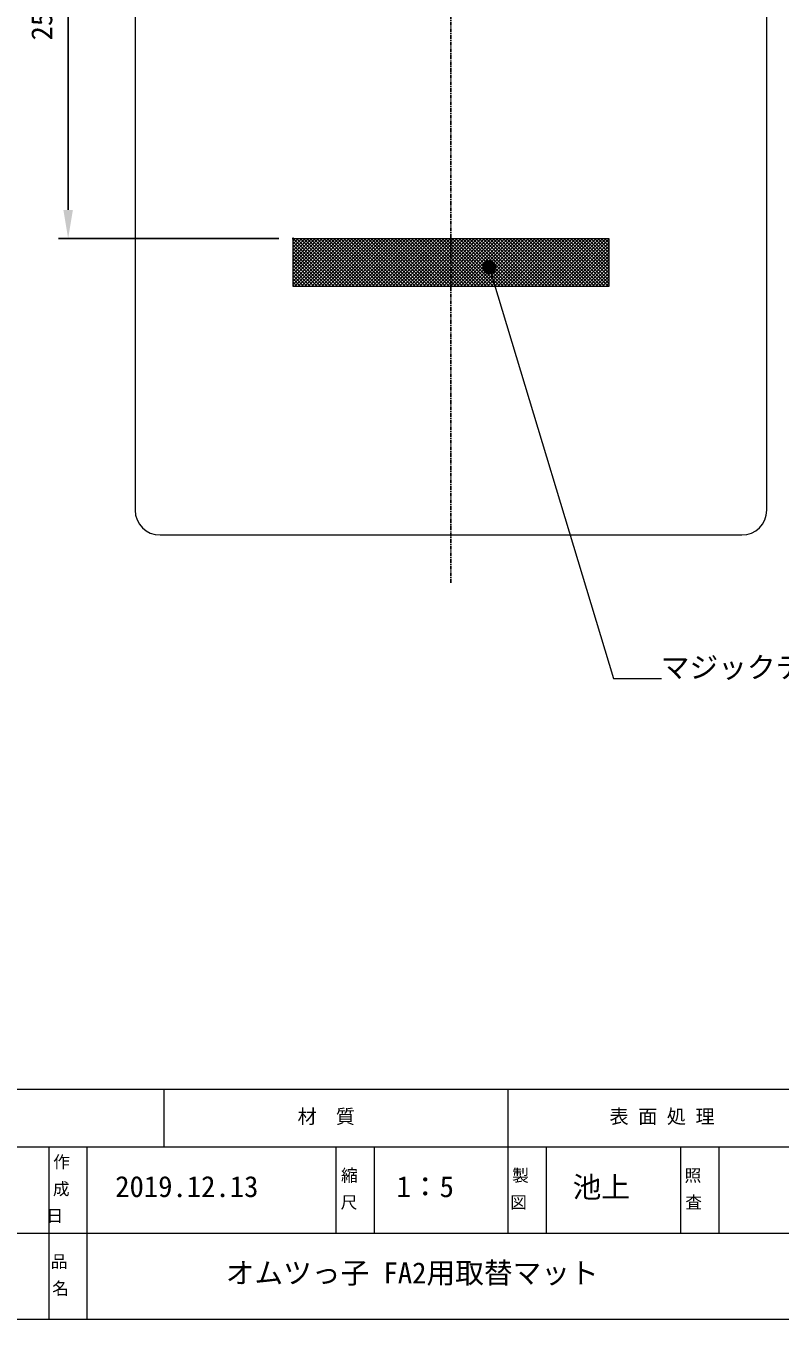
# Model space of a CAD drawing. Units: millimetres, scale not verified. Extents: x -203 to 203, y -143 to 143.
# Drawn here: x 57.6 to 136.4, y -138 to -2.8 of the extents above; entities that cross this region are included whole.
import ezdxf
from ezdxf.enums import TextEntityAlignment as Align

# ---------------------------------------------------------------- set-up
doc = ezdxf.new("R2010")
doc.units = ezdxf.units.MM
doc.header["$LTSCALE"] = 0.5
doc.header["$PDMODE"] = 32
doc.header["$PDSIZE"] = 0.1
doc.linetypes.add('USER1', pattern=[1.259843, 0.787402, -0.15748, 0.15748, -0.15748])
for name, color, linetype, lineweight in [('0-1_DIMENSION_LINES$02_DIMENSI', 7, 'Continuous', 25), ('0-3_図面_FORMAT$03_TEXT', 7, 'Continuous', 18), ('0-4_図面_FORMAT$01_WAKU$OUT_LINE', 6, 'Continuous', 18), ('0-5_図面_FORMAT$01_WAKU$SUB_LINE', 7, 'Continuous', 18), ('0-8_DIMENSION_LINES$03_LINES', 7, 'Continuous', 18), ('0-9_DIMENSION_LINES$01_CENTER_', 7, 'USER1', 25), ('0-A_DIMENSION_LINES$06_HATCHIN', 7, 'Continuous', 25)]:
    doc.layers.add(name, color=color, linetype=linetype, lineweight=lineweight)
doc.layers.add('0-2_DEFPOINTS', color=7, linetype='Continuous')
doc.styles.add('ＭＳ ゴシック', font='')
doc.styles.get('ＭＳ ゴシック').set_extended_font_data('MS Gothic')

# ---------------------------------------------------------------- blocks, each defined once
blk = doc.blocks.new('D6')
at = {"layer": '0-1_DIMENSION_LINES$02_DIMENSI'}
for p, q in [((228, 610), (182, 610)), ((184, 516), (184, 604)), ((228, 510), (182, 510))]:
    blk.add_line(p, q, dxfattribs=at)
for points in [[(185, 604), (183, 604), (184, 610)], [(183, 516), (185, 516), (184, 510)]]:
    blk.add_solid(points, dxfattribs=at)
at = {"layer": '0-2_DEFPOINTS'}
for p in [(184, 610), (231, 610), (231, 510)]:
    blk.add_point(p, dxfattribs=at)
at = {"layer": '0-1_DIMENSION_LINES$02_DIMENSI', "style": 'ＭＳ ゴシック'}
blk.add_text('250', height=4.399, rotation=90, dxfattribs=at).set_placement((182, 551.429), align=Align.BOTTOM_LEFT)
blk = doc.blocks.new('_X27')
at = {"layer": '0-3_図面_FORMAT$03_TEXT', "style": 'ＭＳ ゴシック'}
for s, p in [('作', (180.875, 314.813)), ('成', (180.801, 309.191)), ('日', (179.482, 303.569))]:
    blk.add_text(s, height=2.566, dxfattribs=at).set_placement(p, align=Align.BOTTOM_LEFT)
blk = doc.blocks.new('_X24')
at = {"layer": '0-3_図面_FORMAT$03_TEXT', "style": 'ＭＳ ゴシック'}
for s, p in [('品', (180.35, 294.002)), ('名', (180.651, 288.38))]:
    blk.add_text(s, height=2.566, dxfattribs=at).set_placement(p, align=Align.BOTTOM_LEFT)
blk = doc.blocks.new('_X23')
at = {"layer": '0-3_図面_FORMAT$03_TEXT', "style": 'ＭＳ ゴシック'}
for s, p in [('縮', (241.025, 312.002)), ('尺', (240.952, 306.38))]:
    blk.add_text(s, height=2.566, dxfattribs=at).set_placement(p, align=Align.BOTTOM_LEFT)
blk = doc.blocks.new('_X22')
at = {"layer": '0-3_図面_FORMAT$03_TEXT', "style": 'ＭＳ ゴシック'}
for s, p in [('製', (276.801, 312.002)), ('図', (276.385, 306.38))]:
    blk.add_text(s, height=2.566, dxfattribs=at).set_placement(p, align=Align.BOTTOM_LEFT)
blk = doc.blocks.new('_X21')
at = {"layer": '0-3_図面_FORMAT$03_TEXT', "style": 'ＭＳ ゴシック'}
for s, p in [('照', (312.836, 312.002)), ('査', (312.987, 306.38))]:
    blk.add_text(s, height=2.566, dxfattribs=at).set_placement(p, align=Align.BOTTOM_LEFT)
blk = doc.blocks.new('U31')
at = {"layer": '0-1_DIMENSION_LINES$02_DIMENSI', "color": 1}
for points in [[(270.701, 503.25), (270.5, 504), (270.701, 504.75)], [(271.25, 502.701), (270.701, 504.75), (271.25, 505.299)], [(270.701, 503.25), (270.701, 504.75), (271.25, 502.701)], [(272, 502.5), (271.25, 505.299), (272, 505.5)], [(271.25, 502.701), (271.25, 505.299), (272, 502.5)], [(272, 502.5), (272, 505.5), (272.75, 502.701)], [(272.75, 502.701), (272, 505.5), (272.75, 505.299)], [(272.75, 502.701), (272.75, 505.299), (273.299, 503.25)], [(273.299, 503.25), (272.75, 505.299), (273.299, 504.75)], [(273.299, 503.25), (273.299, 504.75), (273.5, 504)]]:
    blk.add_solid(points, dxfattribs=at)
blk = doc.blocks.new('X33')
at = {"layer": '0-A_DIMENSION_LINES$06_HATCHIN'}
for p, q in [((231, 509.6), (231.4, 510)), ((231, 508.893), (232.107, 510)), ((231, 508.186), (232.814, 510)), ((231, 507.479), (233.521, 510)), ((231, 506.772), (234.228, 510)), ((231, 506.065), (234.935, 510)), ((231, 505.357), (235.643, 510)), ((231, 504.65), (236.35, 510)), ((231, 503.943), (237.057, 510)), ((231, 503.236), (237.764, 510)), ((231, 502.529), (238.471, 510)), ((231, 501.822), (239.178, 510)), ((231, 501.115), (239.885, 510)), ((231, 500.408), (240.592, 510)), ((240.341, 500), (231, 509.341)), ((239.634, 500), (231, 508.634)), ((241.048, 500), (231.048, 510)), ((231.299, 500), (241.299, 510)), ((241.755, 500), (231.755, 510)), ((232.007, 500), (242.007, 510)), ((242.462, 500), (232.462, 510)), ((232.714, 500), (242.714, 510)), ((243.169, 500), (233.169, 510)), ((233.421, 500), (243.421, 510)), ((243.876, 500), (233.876, 510)), ((234.128, 500), (244.128, 510)), ((244.583, 500), (234.583, 510)), ((234.835, 500), (244.835, 510)), ((245.291, 500), (235.291, 510)), ((235.542, 500), (245.542, 510)), ((245.998, 500), (235.998, 510)), ((236.249, 500), (246.249, 510)), ((246.705, 500), (236.705, 510)), ((236.956, 500), (246.956, 510)), ((247.412, 500), (237.412, 510)), ((237.663, 500), (247.663, 510)), ((248.119, 500), (238.119, 510)), ((238.371, 500), (248.371, 510)), ((248.826, 500), (238.826, 510)), ((239.078, 500), (249.078, 510)), ((249.533, 500), (239.533, 510)), ((239.785, 500), (249.785, 510)), ((250.24, 500), (240.24, 510)), ((240.492, 500), (250.492, 510)), ((250.947, 500), (240.947, 510)), ((241.199, 500), (251.199, 510)), ((251.654, 500), (241.654, 510)), ((241.906, 500), (251.906, 510)), ((252.362, 500), (242.362, 510)), ((242.613, 500), (252.613, 510)), ((253.069, 500), (243.069, 510)), ((243.32, 500), (253.32, 510)), ((253.776, 500), (243.776, 510)), ((244.027, 500), (254.027, 510)), ((254.483, 500), (244.483, 510)), ((244.734, 500), (254.734, 510)), ((255.19, 500), (245.19, 510)), ((245.442, 500), (255.442, 510)), ((255.897, 500), (245.897, 510)), ((246.149, 500), (256.149, 510)), ((256.604, 500), (246.604, 510)), ((246.856, 500), (256.856, 510)), ((257.311, 500), (247.311, 510)), ((247.563, 500), (257.563, 510)), ((258.018, 500), (248.018, 510)), ((248.27, 500), (258.27, 510)), ((258.726, 500), (248.726, 510)), ((248.977, 500), (258.977, 510)), ((259.433, 500), (249.433, 510)), ((249.684, 500), (259.684, 510)), ((260.14, 500), (250.14, 510)), ((250.391, 500), (260.391, 510)), ((260.847, 500), (250.847, 510)), ((251.098, 500), (261.098, 510)), ((261.554, 500), (251.554, 510)), ((251.806, 500), (261.806, 510)), ((262.261, 500), (252.261, 510)), ((252.513, 500), (262.513, 510)), ((262.968, 500), (252.968, 510)), ((253.22, 500), (263.22, 510)), ((263.675, 500), (253.675, 510)), ((253.927, 500), (263.927, 510)), ((264.382, 500), (254.382, 510)), ((254.634, 500), (264.634, 510)), ((265.09, 500), (255.09, 510)), ((255.341, 500), (265.341, 510)), ((265.797, 500), (255.797, 510)), ((256.048, 500), (266.048, 510)), ((266.504, 500), (256.504, 510)), ((256.755, 500), (266.755, 510)), ((267.211, 500), (257.211, 510)), ((257.462, 500), (267.462, 510)), ((267.918, 500), (257.918, 510)), ((258.169, 500), (268.169, 510)), ((268.625, 500), (258.625, 510)), ((258.877, 500), (268.877, 510)), ((269.332, 500), (259.332, 510)), ((259.584, 500), (269.584, 510)), ((270.039, 500), (260.039, 510)), ((260.291, 500), (270.291, 510)), ((270.746, 500), (260.746, 510)), ((260.998, 500), (270.998, 510)), ((271.453, 500), (261.453, 510)), ((261.705, 500), (271.705, 510)), ((272.161, 500), (262.161, 510)), ((262.412, 500), (272.412, 510)), ((272.868, 500), (262.868, 510)), ((263.119, 500), (273.119, 510)), ((273.575, 500), (263.575, 510)), ((263.826, 500), (273.826, 510)), ((274.282, 500), (264.282, 510)), ((264.533, 500), (274.533, 510)), ((274.989, 500), (264.989, 510)), ((265.241, 500), (275.241, 510)), ((275.696, 500), (265.696, 510)), ((265.948, 500), (275.948, 510)), ((276.403, 500), (266.403, 510)), ((266.655, 500), (276.655, 510)), ((277.11, 500), (267.11, 510)), ((267.362, 500), (277.362, 510)), ((277.817, 500), (267.817, 510)), ((268.069, 500), (278.069, 510)), ((278.525, 500), (268.525, 510)), ((268.776, 500), (278.776, 510)), ((279.232, 500), (269.232, 510)), ((269.483, 500), (279.483, 510)), ((279.939, 500), (269.939, 510)), ((270.19, 500), (280.19, 510)), ((280.646, 500), (270.646, 510)), ((270.897, 500), (280.897, 510)), ((281.353, 500), (271.353, 510)), ((271.605, 500), (281.605, 510)), ((282.06, 500), (272.06, 510)), ((272.312, 500), (282.312, 510)), ((282.767, 500), (272.767, 510)), ((273.019, 500), (283.019, 510)), ((283.474, 500), (273.474, 510)), ((273.726, 500), (283.726, 510)), ((284.181, 500), (274.181, 510)), ((274.433, 500), (284.433, 510)), ((284.889, 500), (274.889, 510)), ((275.14, 500), (285.14, 510)), ((285.596, 500), (275.596, 510)), ((275.847, 500), (285.847, 510)), ((286.303, 500), (276.303, 510)), ((276.554, 500), (286.554, 510)), ((287.01, 500), (277.01, 510)), ((277.261, 500), (287.261, 510)), ((287.717, 500), (277.717, 510)), ((277.968, 500), (287.968, 510)), ((288.424, 500), (278.424, 510)), ((278.676, 500), (288.676, 510)), ((289.131, 500), (279.131, 510)), ((279.383, 500), (289.383, 510)), ((289.838, 500), (279.838, 510)), ((280.09, 500), (290.09, 510)), ((290.545, 500), (280.545, 510)), ((280.797, 500), (290.797, 510)), ((291.252, 500), (281.252, 510)), ((281.504, 500), (291.504, 510)), ((291.96, 500), (281.96, 510)), ((282.211, 500), (292.211, 510)), ((292.667, 500), (282.667, 510)), ((282.918, 500), (292.918, 510)), ((293.374, 500), (283.374, 510)), ((283.625, 500), (293.625, 510)), ((294.081, 500), (284.081, 510)), ((284.332, 500), (294.332, 510)), ((294.788, 500), (284.788, 510)), ((285.04, 500), (295.04, 510)), ((295.495, 500), (285.495, 510)), ((285.747, 500), (295.747, 510)), ((296.202, 500), (286.202, 510)), ((286.454, 500), (296.454, 510)), ((296.909, 500), (286.909, 510)), ((287.161, 500), (297, 509.839)), ((297, 500.616), (287.616, 510)), ((287.868, 500), (297, 509.132)), ((297, 501.324), (288.324, 510)), ((297, 502.031), (289.031, 510)), ((297, 502.738), (289.738, 510)), ((297, 503.445), (290.445, 510)), ((297, 504.152), (291.152, 510)), ((297, 504.859), (291.859, 510)), ((297, 505.566), (292.566, 510)), ((297, 506.273), (293.273, 510)), ((297, 506.98), (293.98, 510)), ((297, 507.688), (294.688, 510)), ((297, 508.395), (295.395, 510)), ((297, 509.102), (296.102, 510)), ((297, 509.809), (296.809, 510)), ((238.927, 500), (231, 507.927)), ((238.219, 500), (231, 507.219)), ((237.512, 500), (231, 506.512)), ((236.805, 500), (231, 505.805)), ((288.575, 500), (297, 508.425)), ((289.282, 500), (297, 507.718)), ((289.989, 500), (297, 507.011)), ((290.696, 500), (297, 506.304)), ((236.098, 500), (231, 505.098)), ((235.391, 500), (231, 504.391)), ((234.684, 500), (231, 503.684)), ((291.404, 500), (297, 505.597)), ((292.111, 500), (297, 504.889)), ((292.818, 500), (297, 504.182)), ((293.525, 500), (297, 503.475)), ((233.977, 500), (231, 502.977)), ((233.27, 500), (231, 502.27)), ((232.563, 500), (231, 501.563)), ((231.856, 500), (231, 500.856)), ((294.232, 500), (297, 502.768)), ((294.939, 500), (297, 502.061)), ((295.646, 500), (297, 501.354)), ((296.353, 500), (297, 500.647)), ((231.148, 500), (231, 500.148))]:
    blk.add_line(p, q, dxfattribs=at)

msp = doc.modelspace()

# ---------------------------------------------------------------- linework, layer by layer
at = {"layer": '0-1_DIMENSION_LINES$02_DIMENSI', "color": 1, "lineweight": 18}
msp.add_lwpolyline([(106, -28), (119, -71), (124, -71)], dxfattribs=at)
at = {"layer": '0-4_図面_FORMAT$01_WAKU$OUT_LINE'}
for p, q in [((198, -114), (-198, -114)), ((198, -120), (-78, -120)), ((-198, -138), (198, -138))]:
    msp.add_line(p, q, dxfattribs=at)
at = {"layer": '0-5_図面_FORMAT$01_WAKU$SUB_LINE'}
for p, q in [((72, -114), (72, -120)), ((108, -129), (108, -114)), ((60, -138), (60, -120)), ((64, -138), (64, -120)), ((90, -129), (90, -120)), ((94, -129), (94, -120)), ((112, -129), (112, -120)), ((126, -120), (126, -129)), ((130, -120), (130, -129)), ((12, -129), (144, -129))]:
    msp.add_line(p, q, dxfattribs=at)
at = {"layer": '0-8_DIMENSION_LINES$03_LINES'}
for p, q in [((69, 53.4), (69, -53.4)), ((135, -53.4), (135, 53.4)), ((71.6, -56), (132.4, -56))]:
    msp.add_line(p, q, dxfattribs=at)
msp.add_lwpolyline([(85.5, -25), (118.5, -25), (118.5, -30), (85.5, -30)], close=True, dxfattribs=at)
for centre, start, end in [((71.6, -53.4), 180, 270), ((132.4, -53.4), 270, 0)]:
    msp.add_arc(centre, 2.6, start, end, dxfattribs=at)
at = {"layer": '0-9_DIMENSION_LINES$01_CENTER_'}
msp.add_line((102, -61), (102, 61), dxfattribs=at)

# ---------------------------------------------------------------- block references
at = {"layer": '0-1_DIMENSION_LINES$02_DIMENSI', "xscale": 0.5, "yscale": 0.5}
for name in ['D6', 'U31']:
    msp.add_blockref(name, (-30, -280), dxfattribs=at)
at = {"layer": '0-3_図面_FORMAT$03_TEXT', "xscale": 0.5, "yscale": 0.5}
for name in ['_X27', '_X23', '_X22', '_X21', '_X24']:
    msp.add_blockref(name, (-30, -280), dxfattribs=at)
at = {"layer": '0-A_DIMENSION_LINES$06_HATCHIN', "xscale": 0.5, "yscale": 0.5}
msp.add_blockref('X33', (-30, -280), dxfattribs=at)

# ---------------------------------------------------------------- texts
at = {"layer": '0-1_DIMENSION_LINES$02_DIMENSI', "style": 'ＭＳ ゴシック'}
msp.add_text('マジックテープ(メス側)', height=2.199, dxfattribs=at).set_placement((123.9354, -71.5977), align=Align.BOTTOM_LEFT)
at = {"layer": '0-3_図面_FORMAT$03_TEXT', "style": 'ＭＳ ゴシック'}
for s, height, p in [('材\u3000質', 1.466, (85.975, -117.9799)), ('表 面 処 理', 1.466, (118.573, -117.9799)), ('2019.12.13', 2.199, (66.9212, -125.8936)), ('池上', 2.199, (114.7187, -125.9459)), ('1：5', 2.199, (96.3218, -125.9023)), ('オムツっ子 FA2用取替マット', 2.199, (78.4646, -134.9198))]:
    msp.add_text(s, height=height, dxfattribs=at).set_placement(p, align=Align.BOTTOM_LEFT)

doc.saveas('drawing.dxf')
